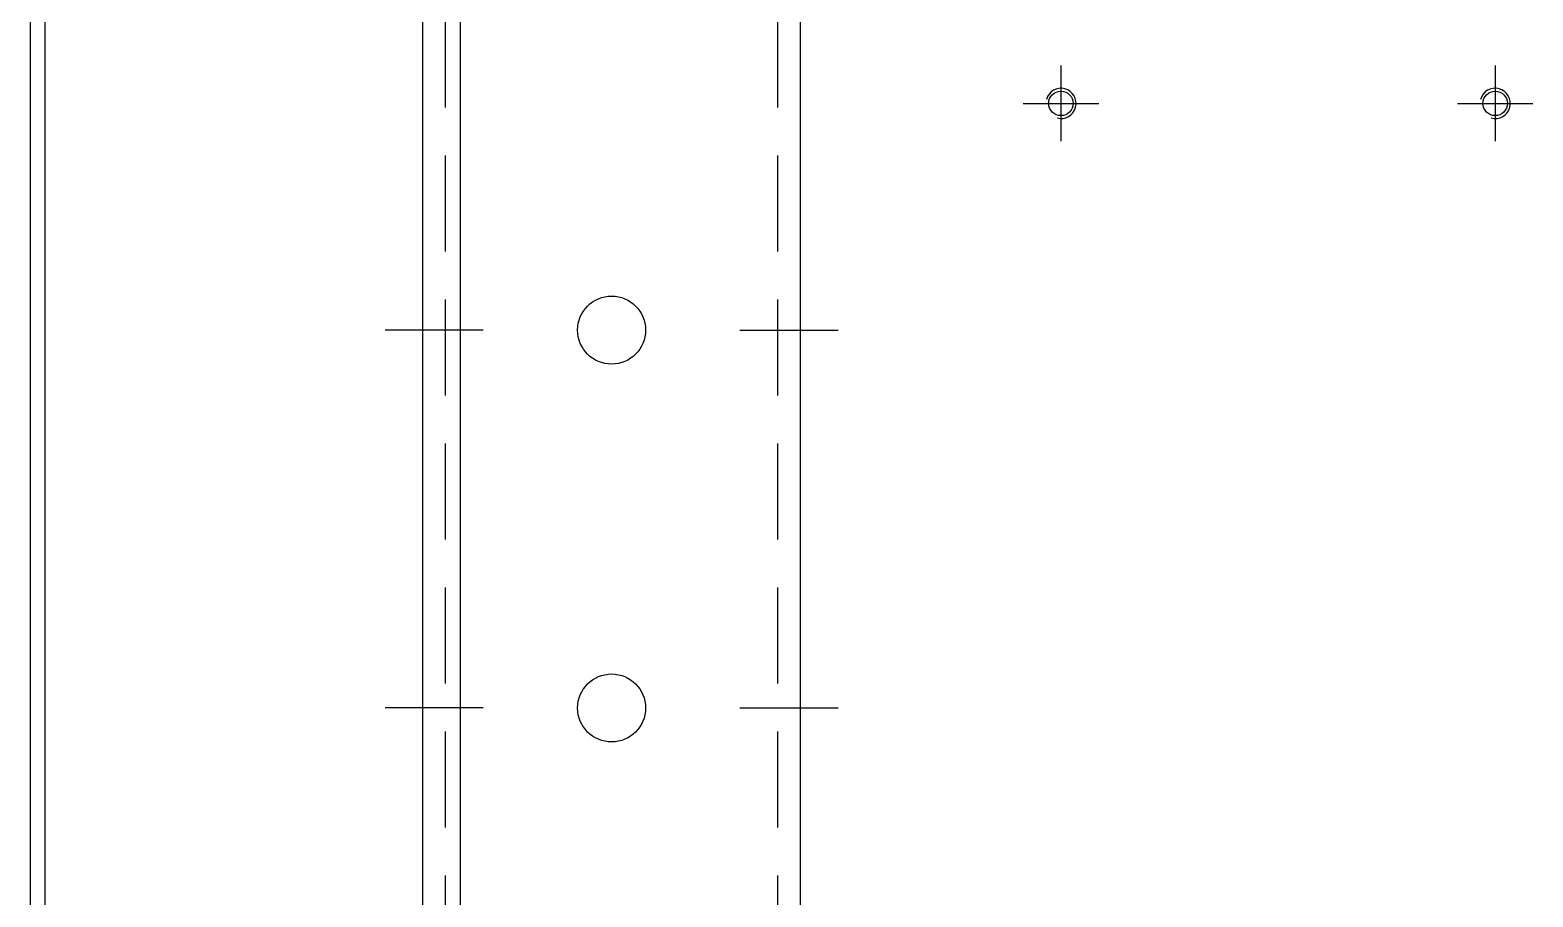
# Model space of a CAD drawing. Header units: millimetres. Extents: x 24815 to 36799, y -9299 to 5469.
# Drawn here: x 34306.1 to 34505.1, y 384.3 to 499 of the extents above; entities that cross this region are included whole.
import ezdxf

# ---------------------------------------------------------------- set-up
doc = ezdxf.new("R2010")
doc.units = ezdxf.units.MM
doc.linetypes.add('CENTER', pattern=[50.8, 31.75, -6.35, 6.35, -6.35])
doc.linetypes.add('HIDDENX2', pattern=[19.05, 12.7, -6.35])
for name, color, linetype in [('3', 3, 'Continuous'), ('CENTER', 1, 'CENTER'), ('THIN', 3, 'Continuous')]:
    doc.layers.add(name, color=color, linetype=linetype)
doc.layers.add('case', color=3, linetype='Continuous', lineweight=30)

# ---------------------------------------------------------------- blocks, each defined once
blk = doc.blocks.new('87erfasdfasdfasdfasdfsdaf')
at = {"color": 140}
for p, q in [((-12215.28, 14062.53), (-12215.28, 14958.53)), ((-12165.28, 14062.53), (-12165.28, 14958.53))]:
    blk.add_line(p, q, dxfattribs=at)
at = {"color": 2, "linetype": 'HIDDENX2'}
for p, q in [((-12212.28, 14062.53), (-12212.28, 14958.53)), ((-12168.28, 14062.53), (-12168.28, 14958.53))]:
    blk.add_line(p, q, dxfattribs=at)
at = {"color": 1}
for p, q in [((-12207.28, 14585.53), (-12220.28, 14585.53)), ((-12173.28, 14585.53), (-12160.28, 14585.53)), ((-12207.28, 14535.53), (-12220.28, 14535.53)), ((-12173.28, 14535.53), (-12160.28, 14535.53))]:
    blk.add_line(p, q, dxfattribs=at)
blk = doc.blocks.new('A$C517E5183')
at = {"color": 140}
for centre in [(-573, 525), (-573, 475)]:
    blk.add_circle(centre, 4.5, dxfattribs=at)
at = {"layer": '3'}
blk.add_lwpolyline([(-630, 835), (-630, 847), (-650, 847), (-650, 155), (-630, 155), (-630, 167), (-632, 167), (-632, 157), (-648, 157), (-648, 845), (-632, 845), (-632, 835), (-630, 835)], dxfattribs=at)
blk.add_blockref('87erfasdfasdfasdfasdfsdaf', (11617.28, -14060.53))
blk = doc.blocks.new('A$C4C521A20')
for centre in [(-265.5, 250), (-208, 250)]:
    blk.add_circle(centre, 1.62)
at = {"layer": 'case', "color": 3, "lineweight": -3}
blk.add_line((-345, 0), (-345, 445), dxfattribs=at)
at = {"layer": 'CENTER'}
for p, q in [((-265.5, 255), (-265.5, 245)), ((-208, 255), (-208, 245)), ((-270.5, 250), (-260.5, 250)), ((-213, 250), (-203, 250))]:
    blk.add_line(p, q, dxfattribs=at)
at = {"layer": 'THIN'}
for centre in [(-265.5, 250), (-208, 250)]:
    blk.add_arc(centre, 2, 255, 165, dxfattribs=at)
blk = doc.blocks.new('A$C55C54E2F')
blk.add_blockref('A$C4C521A20', (-145, -545))

msp = doc.modelspace()

# ---------------------------------------------------------------- block references
for name, p in [('A$C517E5183', (34956.123, -65.71)), ('A$C55C54E2F', (34853.123, 784.29))]:
    msp.add_blockref(name, p)

doc.saveas('drawing.dxf')
